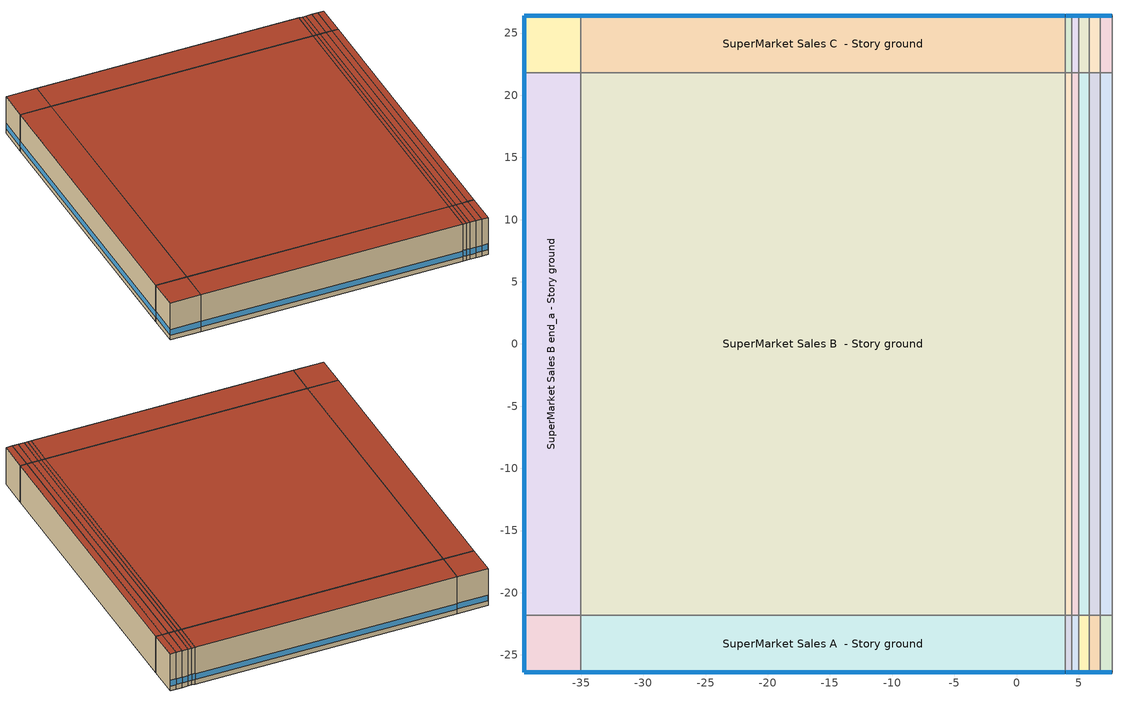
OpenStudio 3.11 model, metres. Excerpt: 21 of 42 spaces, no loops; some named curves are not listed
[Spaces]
SuperMarket Sales A end_a - Story ground
 floor ground (Foundation F 0.9W/m*K Perim 9.14m Area 20.9m2): -39.59,-26.4 -39.59,-21.82 -35.02,-21.82 -35.02,-26.4 z0
 wall outside: -39.59,-21.82 -39.59,-26.4 -35.02,-26.4 z0:6.1
 wall to SuperMarket Sales B end_a - Story ground: -35.02,-21.82 -39.59,-21.82 z0:6.1
 wall to SuperMarket Sales A  - Story ground: -35.02,-26.4 -35.02,-21.82 z0:6.1
 window: -39.59,-21.85 -39.59,-26.37 / -39.57,-26.4 -35.05,-26.4 z0.76:1.69
 roof outside: -35.02,-26.4 -35.02,-21.82 -39.59,-21.82 -39.59,-26.4 z6.1
SuperMarket Sales B end_a - Story ground
 floor ground (Foundation F 0.9W/m*K Perim 43.65m Area 199.56m2): -39.59,-21.82 -39.59,21.82 -35.02,21.82 -35.02,-21.82 z0
 wall outside: -39.59,21.82 -39.59,-21.82 z0:6.1
 wall to SuperMarket Sales C end_a - Story ground: -35.02,21.82 -39.59,21.82 z0:6.1
 wall to SuperMarket Sales B  - Story ground: -35.02,-21.82 -35.02,21.82 z0:6.1
 window: -39.59,21.8 -39.59,-21.8 z0.76:1.68
 roof outside: -35.02,-21.82 -35.02,21.82 -39.59,21.82 -39.59,-21.82 z6.1
SuperMarket Sales C end_a - Story ground
 floor ground (Foundation F 0.9W/m*K Perim 9.14m Area 20.9m2): -39.59,21.82 -39.59,26.4 -35.02,26.4 -35.02,21.82 z0
 wall outside: -35.02,26.4 -39.59,26.4 -39.59,21.82 z0:6.1
 wall to SuperMarket Sales C  - Story ground: -35.02,21.82 -35.02,26.4 z0:6.1
 window: -39.59,26.37 -39.59,21.85 / -35.05,26.4 -39.57,26.4 z0.76:1.69
 roof outside: -35.02,21.82 -35.02,26.4 -39.59,26.4 -39.59,21.82 z6.1
SuperMarket Sales A  - Story ground
 floor ground (Foundation F 0.9W/m*K Perim 38.94m Area 178.05m2): -35.02,-26.4 -35.02,-21.82 3.92,-21.82 3.92,-26.4 z0
 wall outside: -35.02,-26.4 3.92,-26.4 z0:6.1
 wall to SuperMarket Sales B  - Story ground: 3.92,-21.82 -35.02,-21.82 z0:6.1
 wall to SuperMarket Office A  - Story ground: 3.92,-26.4 3.92,-21.82 z0:6.1
 window: -35,-26.4 3.89,-26.4 z0.76:1.68
 roof outside: 3.92,-26.4 3.92,-21.82 -35.02,-21.82 -35.02,-26.4 z6.1
SuperMarket Sales B  - Story ground
 floor ground (Foundation F 0.9W/m*K Perim 0.0m Area 1699.8m2): -35.02,-21.82 -35.02,21.82 3.92,21.82 3.92,-21.82 z0
 wall to SuperMarket Sales C  - Story ground: 3.92,21.82 -35.02,21.82 z0:6.1
 wall to SuperMarket Office B  - Story ground: 3.92,-21.82 3.92,21.82 z0:6.1
 roof outside: 3.92,-21.82 3.92,21.82 -35.02,21.82 -35.02,-21.82 z6.1
SuperMarket Sales C  - Story ground
 floor ground (Foundation F 0.9W/m*K Perim 38.94m Area 178.05m2): -35.02,21.82 -35.02,26.4 3.92,26.4 3.92,21.82 z0
 wall outside: 3.92,26.4 -35.02,26.4 z0:6.1
 wall to SuperMarket Office C  - Story ground: 3.92,21.82 3.92,26.4 z0:6.1
 window: 3.89,26.4 -35,26.4 z0.76:1.68
 roof outside: 3.92,21.82 3.92,26.4 -35.02,26.4 -35.02,21.82 z6.1
SuperMarket Office A  - Story ground
 floor ground (Foundation F 0.9W/m*K Perim 0.53m Area 2.43m2): 3.92,-26.4 3.92,-21.82 4.45,-21.82 4.45,-26.4 z0
 wall outside: 3.92,-26.4 4.45,-26.4 z0:6.1
 wall to SuperMarket Office B  - Story ground: 4.45,-21.82 3.92,-21.82 z0:6.1
 wall to SuperMarket Vestibule A  - Story ground: 4.45,-26.4 4.45,-21.82 z0:6.1
 window: 3.95,-26.4 4.43,-26.4 z0.76:1.77
 roof outside: 4.45,-26.4 4.45,-21.82 3.92,-21.82 3.92,-26.4 z6.1
SuperMarket Office B  - Story ground
 floor ground (Foundation F 0.9W/m*K Perim 0.0m Area 23.16m2): 3.92,-21.82 3.92,21.82 4.45,21.82 4.45,-21.82 z0
 wall to SuperMarket Office C  - Story ground: 4.45,21.82 3.92,21.82 z0:6.1
 wall to SuperMarket Vestibule B  - Story ground: 4.45,-21.82 4.45,21.82 z0:6.1
 roof outside: 4.45,-21.82 4.45,21.82 3.92,21.82 3.92,-21.82 z6.1
SuperMarket Office C  - Story ground
 floor ground (Foundation F 0.9W/m*K Perim 0.53m Area 2.43m2): 3.92,21.82 3.92,26.4 4.45,26.4 4.45,21.82 z0
 wall outside: 4.45,26.4 3.92,26.4 z0:6.1
 wall to SuperMarket Vestibule C  - Story ground: 4.45,21.82 4.45,26.4 z0:6.1
 window: 4.43,26.4 3.95,26.4 z0.76:1.77
 roof outside: 4.45,21.82 4.45,26.4 3.92,26.4 3.92,21.82 z6.1
SuperMarket Vestibule A  - Story ground
 floor ground (Foundation F 0.9W/m*K Perim 0.53m Area 2.43m2): 4.45,-26.4 4.45,-21.82 4.98,-21.82 4.98,-26.4 z0
 wall outside: 4.45,-26.4 4.98,-26.4 z0:6.1
 wall to SuperMarket Vestibule B  - Story ground: 4.98,-21.82 4.45,-21.82 z0:6.1
 wall to SuperMarket Dining A  - Story ground: 4.98,-26.4 4.98,-21.82 z0:6.1
 window: 4.48,-26.4 4.96,-26.4 z0.76:1.77
 roof outside: 4.98,-26.4 4.98,-21.82 4.45,-21.82 4.45,-26.4 z6.1
SuperMarket Vestibule B  - Story ground
 floor ground (Foundation F 0.9W/m*K Perim 0.0m Area 23.16m2): 4.45,-21.82 4.45,21.82 4.98,21.82 4.98,-21.82 z0
 wall to SuperMarket Vestibule C  - Story ground: 4.98,21.82 4.45,21.82 z0:6.1
 wall to SuperMarket Dining B  - Story ground: 4.98,-21.82 4.98,21.82 z0:6.1
 roof outside: 4.98,-21.82 4.98,21.82 4.45,21.82 4.45,-21.82 z6.1
SuperMarket Vestibule C  - Story ground
 floor ground (Foundation F 0.9W/m*K Perim 0.53m Area 2.43m2): 4.45,21.82 4.45,26.4 4.98,26.4 4.98,21.82 z0
 wall outside: 4.98,26.4 4.45,26.4 z0:6.1
 wall to SuperMarket Dining C  - Story ground: 4.98,21.82 4.98,26.4 z0:6.1
 window: 4.96,26.4 4.48,26.4 z0.76:1.77
 roof outside: 4.98,21.82 4.98,26.4 4.45,26.4 4.45,21.82 z6.1
SuperMarket Dining A  - Story ground
 floor ground (Foundation F 0.9W/m*K Perim 0.88m Area 4.02m2): 4.98,-26.4 4.98,-21.82 5.86,-21.82 5.86,-26.4 z0
 wall outside: 4.98,-26.4 5.86,-26.4 z0:6.1
 wall to SuperMarket Dining B  - Story ground: 5.86,-21.82 4.98,-21.82 z0:6.1
 wall to SuperMarket Meeting A  - Story ground: 5.86,-26.4 5.86,-21.82 z0:6.1
 window: 5.01,-26.4 5.83,-26.4 z0.76:1.73
 roof outside: 5.86,-26.4 5.86,-21.82 4.98,-21.82 4.98,-26.4 z6.1
SuperMarket Dining B  - Story ground
 floor ground (Foundation F 0.9W/m*K Perim 0.0m Area 38.37m2): 4.98,-21.82 4.98,21.82 5.86,21.82 5.86,-21.82 z0
 wall to SuperMarket Dining C  - Story ground: 5.86,21.82 4.98,21.82 z0:6.1
 wall to SuperMarket Meeting B  - Story ground: 5.86,-21.82 5.86,21.82 z0:6.1
 roof outside: 5.86,-21.82 5.86,21.82 4.98,21.82 4.98,-21.82 z6.1
SuperMarket Dining C  - Story ground
 floor ground (Foundation F 0.9W/m*K Perim 0.88m Area 4.02m2): 4.98,21.82 4.98,26.4 5.86,26.4 5.86,21.82 z0
 wall outside: 5.86,26.4 4.98,26.4 z0:6.1
 wall to SuperMarket Meeting C  - Story ground: 5.86,21.82 5.86,26.4 z0:6.1
 window: 5.83,26.4 5.01,26.4 z0.76:1.73
 roof outside: 5.86,21.82 5.86,26.4 4.98,26.4 4.98,21.82 z6.1
SuperMarket Meeting A  - Story ground
 floor ground (Foundation F 0.9W/m*K Perim 0.88m Area 4.02m2): 5.86,-26.4 5.86,-21.82 6.74,-21.82 6.74,-26.4 z0
 wall outside: 5.86,-26.4 6.74,-26.4 z0:6.1
 wall to SuperMarket Meeting B  - Story ground: 6.74,-21.82 5.86,-21.82 z0:6.1
 wall to SuperMarket Corridor A  - Story ground: 6.74,-26.4 6.74,-21.82 z0:6.1
 window: 5.89,-26.4 6.71,-26.4 z0.76:1.73
 roof outside: 6.74,-26.4 6.74,-21.82 5.86,-21.82 5.86,-26.4 z6.1
SuperMarket Meeting B  - Story ground
 floor ground (Foundation F 0.9W/m*K Perim 0.0m Area 38.37m2): 5.86,-21.82 5.86,21.82 6.74,21.82 6.74,-21.82 z0
 wall to SuperMarket Meeting C  - Story ground: 6.74,21.82 5.86,21.82 z0:6.1
 wall to SuperMarket Corridor B  - Story ground: 6.74,-21.82 6.74,21.82 z0:6.1
 roof outside: 6.74,-21.82 6.74,21.82 5.86,21.82 5.86,-21.82 z6.1
SuperMarket Meeting C  - Story ground
 floor ground (Foundation F 0.9W/m*K Perim 0.88m Area 4.02m2): 5.86,21.82 5.86,26.4 6.74,26.4 6.74,21.82 z0
 wall outside: 6.74,26.4 5.86,26.4 z0:6.1
 wall to SuperMarket Corridor C  - Story ground: 6.74,21.82 6.74,26.4 z0:6.1
 window: 6.71,26.4 5.89,26.4 z0.76:1.73
 roof outside: 6.74,21.82 6.74,26.4 5.86,26.4 5.86,21.82 z6.1
SuperMarket Corridor A  - Story ground
 floor ground (Foundation F 0.9W/m*K Perim 0.93m Area 4.27m2): 6.74,-26.4 6.74,-21.82 7.67,-21.82 7.67,-26.4 z0
 wall outside: 6.74,-26.4 7.67,-26.4 z0:6.1
 wall to SuperMarket Corridor B  - Story ground: 7.67,-21.82 6.74,-21.82 z0:6.1
 wall to SuperMarket Elec/MechRoom A  - Story ground: 7.67,-26.4 7.67,-21.82 z0:6.1
 window: 6.76,-26.4 7.65,-26.4 z0.76:1.73
 roof outside: 7.67,-26.4 7.67,-21.82 6.74,-21.82 6.74,-26.4 z6.1
SuperMarket Corridor B  - Story ground
 floor ground (Foundation F 0.9W/m*K Perim 0.0m Area 40.79m2): 6.74,-21.82 6.74,21.82 7.67,21.82 7.67,-21.82 z0
 wall to SuperMarket Corridor C  - Story ground: 7.67,21.82 6.74,21.82 z0:6.1
 wall to SuperMarket Elec/MechRoom B  - Story ground: 7.67,-21.82 7.67,21.82 z0:6.1
 roof outside: 7.67,-21.82 7.67,21.82 6.74,21.82 6.74,-21.82 z6.1
SuperMarket Corridor C  - Story ground
 floor ground (Foundation F 0.9W/m*K Perim 0.93m Area 4.27m2): 6.74,21.82 6.74,26.4 7.67,26.4 7.67,21.82 z0
 wall outside: 7.67,26.4 6.74,26.4 z0:6.1
 wall to SuperMarket Elec/MechRoom C  - Story ground: 7.67,21.82 7.67,26.4 z0:6.1
 window: 7.65,26.4 6.76,26.4 z0.76:1.73
 roof outside: 7.67,21.82 7.67,26.4 6.74,26.4 6.74,21.82 z6.1
[Building]
90.1-2019|SuperMarket: Default Construction Set=90.1-2019 - SpMarket - ASHRAE 169-2013-5A; Standards Number of Stories=1; Standards Building Type=SuperMarket
[Site]
Boston Logan IntL Arpt_MA_USA: Latitude {deg}=42.37; Longitude {deg}=-71.02; Time Zone {hr}=-5; Elevation {m}=6
[ClimateZones]
Climate Zone Institution Name 1=ASHRAE; Climate Zone Document Name 1=ANSI/ASHRAE Standard 169; Climate Zone Document Year 1=2006; Climate Zone Value 1=5A
[Site:WaterMainsTemperature]
Calculation Method=Correlation; Annual Average Outdoor Air Temperature {C}=10.55; Maximum Difference In Monthly Average Outdoor Air Temperatures {deltaC}=26.4; Temperature Multiplier=1; Temperature Offset {deltaC}=0
[SizingPeriod:DesignDay] Barometric Pressure {Pa}=101253; Rain Indicator=No; Snow Indicator=No; Day of Month=21; Daylight Saving Time Indicator=No; Humidity Condition Type=Wetbulb; Dry-Bulb Temperature Range Modifier Type=DefaultMultipliers
Name | Maximum Dry-Bulb Temperature {C} | Daily Dry-Bulb Temperature Range {deltaC} | Wind Speed {m/s} | Wind Direction {deg} | Month | Day Type | Wetbulb or DewPoint at Maximum Dry-Bulb {C} | Solar Model Indicator | ASHRAE Clear Sky Optical Depth for Beam Irradiance | ASHRAE Clear Sky Optical Depth for Diffuse Irradiance | Sky Clearness
Boston Logan IntL Arpt Ann Clg .4% Condns DB=>MWB 1 | 32.7 | 8.4 | 6.3 | 270 | 7 | SummerDesignDay | 22.9 | ASHRAETau | 0.488 | 1.95
Boston Logan IntL Arpt Ann Clg .4% Condns WB=>MDB 1 | 30.2 | 8.4 | 6.3 | 270 | 7 | SummerDesignDay | 24.6 | ASHRAETau | 0.488 | 1.95
Boston Logan IntL Arpt Ann Htg 99.6% Condns DB 1 | -13.6 | 0 | 7.2 | 320 | 1 | WinterDesignDay | -13.6 | ASHRAEClearSky |  |  | 0
[Site:GroundTemperature:FCfactorMethod]
January Ground Temperature {C}=12.2; February Ground Temperature {C}=6.3; March Ground Temperature {C}=2.2; April Ground Temperature {C}=-3; May Ground Temperature {C}=-0.5; June Ground Temperature {C}=3.8; July Ground Temperature {C}=8.6; August Ground Temperature {C}=14.9; September Ground Temperature {C}=18.9; October Ground Temperature {C}=23.4; November Ground Temperature {C}=21.7; December Ground Temperature {C}=18.1
[Construction:FfactorGroundFloor] F-Factor {W/m-K}=0.899982
Name | Area {m2} | PerimeterExposed {m}
Foundation F 0.9W/m*K Perim 43.65m Area 199.56m2 | 199.563 | 43.6489
Foundation F 0.9W/m*K Perim 9.14m Area 20.9m2 | 20.9032 | 9.144
Foundation F 0.9W/m*K Perim 0.0m Area 23.16m2 | 23.1587 | 0
Foundation F 0.9W/m*K Perim 0.53m Area 2.43m2 | 2.42576 | 0.530569
Foundation F 0.9W/m*K Perim 38.94m Area 178.05m2 | 178.045 | 38.9426
Foundation F 0.9W/m*K Perim 0.88m Area 4.02m2 | 4.0188 | 0.879002
Foundation F 0.9W/m*K Perim 0.0m Area 1699.8m2 | 1699.8 | 0
Foundation F 0.9W/m*K Perim 0.93m Area 4.27m2 | 4.27223 | 0.934434
Foundation F 0.9W/m*K Perim 0.0m Area 38.37m2 | 38.3675 | 0
Foundation F 0.9W/m*K Perim 0.0m Area 40.79m2 | 40.787 | 0
[DefaultConstructionSet]
90.1-2019 - SpMarket - ASHRAE 169-2013-5A: Default Exterior Surface Constructions=Default Surface Constructions 1; Default Interior Surface Constructions=Default Surface Constructions 2; Default Ground Contact Surface Constructions=Default Surface Constructions 3; Default Exterior SubSurface Constructions=Default Sub Surface Constructions 1; Default Interior SubSurface Constructions=Default Sub Surface Constructions 2; Interior Partition Construction=Typical Interior Partition
[DefaultSurfaceConstructions]
Name | Floor Construction | Wall Construction | Roof Ceiling Construction
Default Surface Constructions 1 | Typical Insulated Exterior Mass Floor R-17.54 | Typical Insulated Exterior Mass Wall R-11.11 | Typical IEAD Roof R-31.25
Default Surface Constructions 2 | Typical Interior Floor | Typical Interior Wall | Typical Interior Ceiling
Default Surface Constructions 3 | Typical Insulated Carpeted 8in Slab Floor | Typical Insulated Basement Mass Wall
[Construction]
Typical Insulated Exterior Mass Floor R-17.54: Typical Insulation R-14.97, 4 in. Normalweight Concrete Floor, Typical Carpet Pad
Typical Insulated Exterior Mass Wall R-11.11: 1IN Stucco, 8IN CONCRETE HW RefBldg, Typical Insulation R-8.72, 1/2IN Gypsum
Typical IEAD Roof R-31.25: Roof Membrane, Typical Insulation R-30.13, Metal Roof Surface
Typical Interior Floor: 100mm Normalweight concrete floor, CP02 CARPET PAD
Typical Interior Wall: G01 13mm gypsum board, G01 13mm gypsum board
Typical Interior Ceiling: CP02 CARPET PAD, 100mm Normalweight concrete floor
Typical Insulated Carpeted 8in Slab Floor: 8 in. Normalweight Concrete Floor, Typical Carpet Pad
Typical Insulated Basement Mass Wall: 8 in. Concrete Block Basement Wall
U 0.36 SHGC 0.38 Simple Glazing: U 0.36 SHGC 0.38 Simple Glazing
U 0.45 SHGC 0.33 Simple Glazing: U 0.45 SHGC 0.33 Simple Glazing
Typical Insulated Metal Door R-2.7: F08 Metal surface, Typical Insulation R-1.85
U 0.63 SHGC 0.33 Simple Glazing: U 0.63 SHGC 0.33 Simple Glazing
Typical Overhead Door R-3.23: Typical Insulation R-2.38
U 0.5 SHGC 0.4 Simple Glazing: U 0.5 SHGC 0.4 Simple Glazing
Typical Interior Window: Clear 3mm
Typical Interior Door; Typical Interior Partition: G05 25mm wood
InteriorFurnishings: Std Wood 6inch
[Material:NoMass] Roughness=Smooth; Thermal Absorptance=0.9; Solar Absorptance=0.7
Name | Thermal Resistance {m2-K/W} | Visible Absorptance
Typical Insulation R-14.97 | 2.63723 | 0.7
Typical Carpet Pad; CP02 CARPET PAD | 0.21648 | 0.8
Typical Insulation R-8.72 | 1.53614 | 0.7
Typical Insulation R-30.13 | 5.30668 | 0.7
Typical Insulation R-1.85 | 0.326262 | 0.7
Typical Insulation R-2.38 | 0.418404 | 0.7
[Material] Thermal Absorptance=0.9
Name | Roughness | Thickness {m} | Conductivity {W/m-K} | Density {kg/m3} | Specific Heat {J/kg-K} | Solar Absorptance | Visible Absorptance
4 in. Normalweight Concrete Floor | MediumRough | 0.1016 | 2.31 | 2322 | 832 | 0.7 | 0.7
1IN Stucco | Smooth | 0.0253 | 0.6918 | 1858 | 837 | 0.7 | 0.92
8IN CONCRETE HW RefBldg | Rough | 0.2032 | 1.311 | 2240 | 836.8 | 0.7 | 0.7
1/2IN Gypsum | Smooth | 0.0127 | 0.16 | 784.9 | 830 | 0.4 | 0.4
Roof Membrane | VeryRough | 0.0095 | 0.16 | 1121.29 | 1460 | 0.7 | 0.7
Metal Roof Surface; F08 Metal surface | Smooth | 0.0008 | 45.28 | 7824 | 500 | 0.7 | 0.7
100mm Normalweight concrete floor | MediumRough | 0.1016 | 2.31045 | 2322 | 832.557 | 0.7 | 0.7
G01 13mm gypsum board | Smooth | 0.0127 | 0.160031 | 800.001 | 1090.73 | 0.7 | 0.5
8 in. Normalweight Concrete Floor | MediumRough | 0.2032 | 2.31 | 2322 | 832 | 0.7 | 0.7
8 in. Concrete Block Basement Wall | MediumRough | 0.2032 | 1.326 | 1842 | 912 | 0.7 | 0.7
G05 25mm wood | MediumSmooth | 0.0254 | 0.15 | 608 | 1630 | 0.5 | 0.5
Std Wood 6inch | MediumSmooth | 0.15 | 0.12 | 540 | 1210 | 0.7 | 0.7
[DefaultSubSurfaceConstructions]
Name | Fixed Window Construction | Operable Window Construction | Door Construction | Glass Door Construction | Overhead Door Construction | Skylight Construction | Tubular Daylight Dome Construction | Tubular Daylight Diffuser Construction
Default Sub Surface Constructions 1 | U 0.36 SHGC 0.38 Simple Glazing | U 0.45 SHGC 0.33 Simple Glazing | Typical Insulated Metal Door R-2.7 | U 0.63 SHGC 0.33 Simple Glazing | Typical Overhead Door R-3.23 | U 0.5 SHGC 0.4 Simple Glazing | Typical Interior Window | Typical Interior Window
Default Sub Surface Constructions 2 | Typical Interior Window | Typical Interior Window | Typical Interior Door
[WindowMaterial:SimpleGlazingSystem] Visible Transmittance=0.81
Name | U-Factor {W/m2-K} | Solar Heat Gain Coefficient
U 0.36 SHGC 0.38 Simple Glazing | 2.04417 | 0.38
U 0.45 SHGC 0.33 Simple Glazing | 2.55522 | 0.33
U 0.63 SHGC 0.33 Simple Glazing | 3.57731 | 0.33
U 0.5 SHGC 0.4 Simple Glazing | 2.83913 | 0.4
[WindowMaterial:Glazing]
Clear 3mm: Optical Data Type=SpectralAverage; Thickness {m}=0.003; Solar Transmittance at Normal Incidence=0.837; Front Side Solar Reflectance at Normal Incidence=0.075; Back Side Solar Reflectance at Normal Incidence=0.075; Visible Transmittance at Normal Incidence=0.898; Front Side Visible Reflectance at Normal Incidence=0.081; Back Side Visible Reflectance at Normal Incidence=0.081; Infrared Transmittance at Normal Incidence=0; Front Side Infrared Hemispherical Emissivity=0.84; Back Side Infrared Hemispherical Emissivity=0.84; Conductivity {W/m-K}=0.9; Dirt Correction Factor for Solar and Visible Transmittance=1; Solar Diffusing=No
[SpaceType] Standards Building Type=SuperMarket
Name | Default Schedule Set | Design Specification Outdoor Air Object | Standards Space Type
SuperMarket Office - 90.1-2019 | SuperMarket Office Schedule Set | SuperMarket Office Ventilation | Office
SuperMarket Vestibule - 90.1-2019 | SuperMarket Vestibule Schedule Set | SuperMarket Vestibule Ventilation | Vestibule
SuperMarket Dining - 90.1-2019 | SuperMarket Dining Schedule Set | SuperMarket Dining Ventilation | Dining
SuperMarket Meeting - 90.1-2019 | SuperMarket Meeting Schedule Set | SuperMarket Meeting Ventilation | Meeting
SuperMarket Corridor - 90.1-2019 | SuperMarket Corridor Schedule Set | SuperMarket Corridor Ventilation | Corridor
SuperMarket Sales - 90.1-2019 | SuperMarket Sales Schedule Set | SuperMarket Sales Ventilation | Sales
[BuildingStory]
Story ground: Nominal Z Coordinate {m}=0; Nominal Floor to Floor Height {m}=6.096
[Space] Building Story=Story ground
Name | Space Type | Thermal Zone
SuperMarket Sales A end_a - Story ground | SuperMarket Sales - 90.1-2019 | Zone SuperMarket Sales A end_a - Story ground
SuperMarket Sales B end_a - Story ground | SuperMarket Sales - 90.1-2019 | Zone SuperMarket Sales B end_a - Story ground
SuperMarket Sales C end_a - Story ground | SuperMarket Sales - 90.1-2019 | Zone SuperMarket Sales C end_a - Story ground
SuperMarket Sales A  - Story ground | SuperMarket Sales - 90.1-2019 | Zone SuperMarket Sales A  - Story ground
SuperMarket Sales B  - Story ground | SuperMarket Sales - 90.1-2019 | Zone SuperMarket Sales B  - Story ground
SuperMarket Sales C  - Story ground | SuperMarket Sales - 90.1-2019 | Zone SuperMarket Sales C  - Story ground
SuperMarket Office A  - Story ground | SuperMarket Office - 90.1-2019 | Zone SuperMarket Office A  - Story ground
SuperMarket Office B  - Story ground | SuperMarket Office - 90.1-2019 | Zone SuperMarket Office B  - Story ground
SuperMarket Office C  - Story ground | SuperMarket Office - 90.1-2019 | Zone SuperMarket Office C  - Story ground
SuperMarket Vestibule A  - Story ground | SuperMarket Vestibule - 90.1-2019 | Zone SuperMarket Vestibule A  - Story ground
SuperMarket Vestibule B  - Story ground | SuperMarket Vestibule - 90.1-2019 | Zone SuperMarket Vestibule B  - Story ground
SuperMarket Vestibule C  - Story ground | SuperMarket Vestibule - 90.1-2019 | Zone SuperMarket Vestibule C  - Story ground
SuperMarket Dining A  - Story ground | SuperMarket Dining - 90.1-2019 | Zone SuperMarket Dining A  - Story ground
SuperMarket Dining B  - Story ground | SuperMarket Dining - 90.1-2019 | Zone SuperMarket Dining B  - Story ground
SuperMarket Dining C  - Story ground | SuperMarket Dining - 90.1-2019 | Zone SuperMarket Dining C  - Story ground
SuperMarket Meeting A  - Story ground | SuperMarket Meeting - 90.1-2019 | Zone SuperMarket Meeting A  - Story ground
SuperMarket Meeting B  - Story ground | SuperMarket Meeting - 90.1-2019 | Zone SuperMarket Meeting B  - Story ground
SuperMarket Meeting C  - Story ground | SuperMarket Meeting - 90.1-2019 | Zone SuperMarket Meeting C  - Story ground
SuperMarket Corridor A  - Story ground | SuperMarket Corridor - 90.1-2019 | Zone SuperMarket Corridor A  - Story ground
SuperMarket Corridor B  - Story ground | SuperMarket Corridor - 90.1-2019 | Zone SuperMarket Corridor B  - Story ground
SuperMarket Corridor C  - Story ground | SuperMarket Corridor - 90.1-2019 | Zone SuperMarket Corridor C  - Story ground
[ThermalZone] Multiplier=1; Use Ideal Air Loads=No
Name | Thermostat
Zone SuperMarket Sales A end_a - Story ground | SuperMarket Sales - 90.1-2019 Thermostat 4
Zone SuperMarket Sales B end_a - Story ground | SuperMarket Sales - 90.1-2019 Thermostat 5
Zone SuperMarket Sales C end_a - Story ground | SuperMarket Sales - 90.1-2019 Thermostat 1
Zone SuperMarket Sales A  - Story ground | SuperMarket Sales - 90.1-2019 Thermostat 3
Zone SuperMarket Sales B  - Story ground | SuperMarket Sales - 90.1-2019 Thermostat
Zone SuperMarket Sales C  - Story ground | SuperMarket Sales - 90.1-2019 Thermostat 2
Zone SuperMarket Office A  - Story ground | SuperMarket Office - 90.1-2019 Thermostat 1
Zone SuperMarket Office B  - Story ground | SuperMarket Office - 90.1-2019 Thermostat 2
Zone SuperMarket Office C  - Story ground | SuperMarket Office - 90.1-2019 Thermostat
Zone SuperMarket Vestibule A  - Story ground | SuperMarket Vestibule - 90.1-2019 Thermostat 1
Zone SuperMarket Vestibule B  - Story ground | SuperMarket Vestibule - 90.1-2019 Thermostat 2
Zone SuperMarket Vestibule C  - Story ground | SuperMarket Vestibule - 90.1-2019 Thermostat
Zone SuperMarket Dining A  - Story ground | SuperMarket Dining - 90.1-2019 Thermostat
Zone SuperMarket Dining B  - Story ground | SuperMarket Dining - 90.1-2019 Thermostat 2
Zone SuperMarket Dining C  - Story ground | SuperMarket Dining - 90.1-2019 Thermostat 1
Zone SuperMarket Meeting A  - Story ground | SuperMarket Meeting - 90.1-2019 Thermostat
Zone SuperMarket Meeting B  - Story ground | SuperMarket Meeting - 90.1-2019 Thermostat 2
Zone SuperMarket Meeting C  - Story ground | SuperMarket Meeting - 90.1-2019 Thermostat 1
Zone SuperMarket Corridor A  - Story ground | SuperMarket Corridor - 90.1-2019 Thermostat 1
Zone SuperMarket Corridor B  - Story ground | SuperMarket Corridor - 90.1-2019 Thermostat 2
Zone SuperMarket Corridor C  - Story ground | SuperMarket Corridor - 90.1-2019 Thermostat
[People:Definition] Number of People Calculation Method=People/Area; Fraction Radiant=0.3; Thermal Comfort Model Type 1=AdaptiveASH55
Name | People per Space Floor Area {person/m2}
SuperMarket Corridor People Definition; SuperMarket Sales People Definition; SuperMarket Vestibule People Definition | 0.0861113
SuperMarket Dining People Definition | 0.753474
SuperMarket Meeting People Definition | 0.538196
SuperMarket Office People Definition | 0.0538196
[People] Work Efficiency Schedule=Work Efficiency Schedule; Clothing Insulation Calculation Method=ClothingInsulationSchedule; Clothing Insulation Schedule=Clothing Schedule; Air Velocity Schedule=Air Velocity Schedule; Multiplier=1
Name | People Definition | Space or SpaceType
SuperMarket Corridor People | SuperMarket Corridor People Definition | SuperMarket Corridor - 90.1-2019
SuperMarket Dining People | SuperMarket Dining People Definition | SuperMarket Dining - 90.1-2019
SuperMarket Meeting People | SuperMarket Meeting People Definition | SuperMarket Meeting - 90.1-2019
SuperMarket Office People | SuperMarket Office People Definition | SuperMarket Office - 90.1-2019
SuperMarket Sales People | SuperMarket Sales People Definition | SuperMarket Sales - 90.1-2019
SuperMarket Vestibule People | SuperMarket Vestibule People Definition | SuperMarket Vestibule - 90.1-2019
[Lights:Definition] Design Level Calculation Method=Watts/Area; Fraction Radiant=0.7; Fraction Visible=0.2; Return Air Fraction=0
Name | Watts per Space Floor Area {W/m2}
SuperMarket Corridor Lights Definition; SuperMarket Vestibule Lights Definition | 4.4132
SuperMarket Dining Lights Definition | 4.62848
SuperMarket Meeting Lights Definition | 10.441
SuperMarket Office Lights Definition | 7.96529
SuperMarket Sales Lights Definition | 11.3021
[Lights] Fraction Replaceable=1
Name | Lights Definition | Space or SpaceType
SuperMarket Corridor Lights | SuperMarket Corridor Lights Definition | SuperMarket Corridor - 90.1-2019
SuperMarket Dining Lights | SuperMarket Dining Lights Definition | SuperMarket Dining - 90.1-2019
SuperMarket Meeting Lights | SuperMarket Meeting Lights Definition | SuperMarket Meeting - 90.1-2019
SuperMarket Office Lights | SuperMarket Office Lights Definition | SuperMarket Office - 90.1-2019
SuperMarket Sales Lights | SuperMarket Sales Lights Definition | SuperMarket Sales - 90.1-2019
SuperMarket Vestibule Lights | SuperMarket Vestibule Lights Definition | SuperMarket Vestibule - 90.1-2019
[ElectricEquipment:Definition] Design Level Calculation Method=Watts/Area; Fraction Latent=0; Fraction Radiant=0.5; Fraction Lost=0
Name | Watts per Space Floor Area {W/m2}
SuperMarket Dining Elec Equip Definition | 41.2258
SuperMarket Sales Elec Equip Definition | 10.9792
[ElectricEquipment]
Name | Electric Equipment Definition | Space or SpaceType
SuperMarket Dining Elec Equip | SuperMarket Dining Elec Equip Definition | SuperMarket Dining - 90.1-2019
SuperMarket Sales Elec Equip | SuperMarket Sales Elec Equip Definition | SuperMarket Sales - 90.1-2019
[DesignSpecification:OutdoorAir] Outdoor Air Method=Sum
Name | Outdoor Air Flow per Floor Area {m3/s-m2} | Outdoor Air Flow per Person {m3/s-person}
SuperMarket Corridor Ventilation; SuperMarket Vestibule Ventilation | 0.0003048
SuperMarket Dining Ventilation | 0.0009144 | 0.00353961
SuperMarket Meeting Ventilation; SuperMarket Office Ventilation | 0.0003048 | 0.00235974
SuperMarket Sales Ventilation | 0.0003048 | 0.00353961
[DefaultScheduleSet] Number of People Schedule=SuperMarket Bldg Occ; People Activity Level Schedule=SuperMarket Activity; Lighting Schedule=SuperMarket Bldg Light; Electric Equipment Schedule=SuperMarket Bldg Equip New
SuperMarket Corridor Schedule Set; SuperMarket Dining Schedule Set; SuperMarket Meeting Schedule Set; SuperMarket Office Schedule Set; SuperMarket Sales Schedule Set; SuperMarket Vestibule Schedule Set
[SpaceInfiltration:DesignFlowRate] Design Flow Rate Calculation Method=Flow/ExteriorArea; Flow per Exterior Surface Area {m3/s-m2}=0.000570329; Velocity Term Coefficient=0; Density Basis=Outdoor
Name | Space or SpaceType | Schedule | Constant Term Coefficient | Temperature Term Coefficient | Velocity Squared Term Coefficient
SuperMarket Vestibule B  - Story ground HVAC On Infiltration | SuperMarket Vestibule B  - Story ground | Infiltration HVAC On Schedule | -0.0441 | 0.0066 | 0.0376
SuperMarket Vestibule B  - Story ground HVAC Off Infiltration | SuperMarket Vestibule B  - Story ground | Infiltration HVAC Off Schedule | 0 | 0.01 | 0.0493
SuperMarket Office A  - Story ground HVAC On Infiltration | SuperMarket Office A  - Story ground | Infiltration HVAC On Schedule | -0.0441 | 0.0066 | 0.0376
SuperMarket Office A  - Story ground HVAC Off Infiltration | SuperMarket Office A  - Story ground | Infiltration HVAC Off Schedule | 0 | 0.01 | 0.0493
SuperMarket Sales A  - Story ground HVAC On Infiltration | SuperMarket Sales A  - Story ground | Infiltration HVAC On Schedule | -0.0441 | 0.0066 | 0.0376
SuperMarket Sales A  - Story ground HVAC Off Infiltration | SuperMarket Sales A  - Story ground | Infiltration HVAC Off Schedule | 0 | 0.01 | 0.0493
SuperMarket Sales C  - Story ground HVAC On Infiltration | SuperMarket Sales C  - Story ground | Infiltration HVAC On Schedule | -0.0441 | 0.0066 | 0.0376
SuperMarket Sales C  - Story ground HVAC Off Infiltration | SuperMarket Sales C  - Story ground | Infiltration HVAC Off Schedule | 0 | 0.01 | 0.0493
SuperMarket Sales C end_a - Story ground HVAC On Infiltration | SuperMarket Sales C end_a - Story ground | Infiltration HVAC On Schedule | -0.0441 | 0.0066 | 0.0376
SuperMarket Sales C end_a - Story ground HVAC Off Infiltration | SuperMarket Sales C end_a - Story ground | Infiltration HVAC Off Schedule | 0 | 0.01 | 0.0493
SuperMarket Office C  - Story ground HVAC On Infiltration | SuperMarket Office C  - Story ground | Infiltration HVAC On Schedule | -0.0441 | 0.0066 | 0.0376
SuperMarket Office C  - Story ground HVAC Off Infiltration | SuperMarket Office C  - Story ground | Infiltration HVAC Off Schedule | 0 | 0.01 | 0.0493
SuperMarket Dining A  - Story ground HVAC On Infiltration | SuperMarket Dining A  - Story ground | Infiltration HVAC On Schedule | -0.0441 | 0.0066 | 0.0376
SuperMarket Dining A  - Story ground HVAC Off Infiltration | SuperMarket Dining A  - Story ground | Infiltration HVAC Off Schedule | 0 | 0.01 | 0.0493
SuperMarket Office B  - Story ground HVAC On Infiltration | SuperMarket Office B  - Story ground | Infiltration HVAC On Schedule | -0.0441 | 0.0066 | 0.0376
SuperMarket Office B  - Story ground HVAC Off Infiltration | SuperMarket Office B  - Story ground | Infiltration HVAC Off Schedule | 0 | 0.01 | 0.0493
SuperMarket Vestibule A  - Story ground HVAC On Infiltration | SuperMarket Vestibule A  - Story ground | Infiltration HVAC On Schedule | -0.0441 | 0.0066 | 0.0376
SuperMarket Vestibule A  - Story ground HVAC Off Infiltration | SuperMarket Vestibule A  - Story ground | Infiltration HVAC Off Schedule | 0 | 0.01 | 0.0493
SuperMarket Sales B  - Story ground HVAC On Infiltration | SuperMarket Sales B  - Story ground | Infiltration HVAC On Schedule | -0.0441 | 0.0066 | 0.0376
SuperMarket Sales B  - Story ground HVAC Off Infiltration | SuperMarket Sales B  - Story ground | Infiltration HVAC Off Schedule | 0 | 0.01 | 0.0493
SuperMarket Corridor A  - Story ground HVAC On Infiltration | SuperMarket Corridor A  - Story ground | Infiltration HVAC On Schedule | -0.0441 | 0.0066 | 0.0376
SuperMarket Corridor A  - Story ground HVAC Off Infiltration | SuperMarket Corridor A  - Story ground | Infiltration HVAC Off Schedule | 0 | 0.01 | 0.0493
SuperMarket Sales A end_a - Story ground HVAC On Infiltration | SuperMarket Sales A end_a - Story ground | Infiltration HVAC On Schedule | -0.0441 | 0.0066 | 0.0376
SuperMarket Sales A end_a - Story ground HVAC Off Infiltration | SuperMarket Sales A end_a - Story ground | Infiltration HVAC Off Schedule | 0 | 0.01 | 0.0493
SuperMarket Dining C  - Story ground HVAC On Infiltration | SuperMarket Dining C  - Story ground | Infiltration HVAC On Schedule | -0.0441 | 0.0066 | 0.0376
SuperMarket Dining C  - Story ground HVAC Off Infiltration | SuperMarket Dining C  - Story ground | Infiltration HVAC Off Schedule | 0 | 0.01 | 0.0493
SuperMarket Corridor C  - Story ground HVAC On Infiltration | SuperMarket Corridor C  - Story ground | Infiltration HVAC On Schedule | -0.0441 | 0.0066 | 0.0376
SuperMarket Corridor C  - Story ground HVAC Off Infiltration | SuperMarket Corridor C  - Story ground | Infiltration HVAC Off Schedule | 0 | 0.01 | 0.0493
SuperMarket Dining B  - Story ground HVAC On Infiltration | SuperMarket Dining B  - Story ground | Infiltration HVAC On Schedule | -0.0441 | 0.0066 | 0.0376
SuperMarket Dining B  - Story ground HVAC Off Infiltration | SuperMarket Dining B  - Story ground | Infiltration HVAC Off Schedule | 0 | 0.01 | 0.0493
SuperMarket Meeting C  - Story ground HVAC On Infiltration | SuperMarket Meeting C  - Story ground | Infiltration HVAC On Schedule | -0.0441 | 0.0066 | 0.0376
SuperMarket Meeting C  - Story ground HVAC Off Infiltration | SuperMarket Meeting C  - Story ground | Infiltration HVAC Off Schedule | 0 | 0.01 | 0.0493
SuperMarket Sales B end_a - Story ground HVAC On Infiltration | SuperMarket Sales B end_a - Story ground | Infiltration HVAC On Schedule | -0.0441 | 0.0066 | 0.0376
SuperMarket Sales B end_a - Story ground HVAC Off Infiltration | SuperMarket Sales B end_a - Story ground | Infiltration HVAC Off Schedule | 0 | 0.01 | 0.0493
SuperMarket Meeting B  - Story ground HVAC On Infiltration | SuperMarket Meeting B  - Story ground | Infiltration HVAC On Schedule | -0.0441 | 0.0066 | 0.0376
SuperMarket Meeting B  - Story ground HVAC Off Infiltration | SuperMarket Meeting B  - Story ground | Infiltration HVAC Off Schedule | 0 | 0.01 | 0.0493
SuperMarket Corridor B  - Story ground HVAC On Infiltration | SuperMarket Corridor B  - Story ground | Infiltration HVAC On Schedule | -0.0441 | 0.0066 | 0.0376
SuperMarket Corridor B  - Story ground HVAC Off Infiltration | SuperMarket Corridor B  - Story ground | Infiltration HVAC Off Schedule | 0 | 0.01 | 0.0493
SuperMarket Vestibule C  - Story ground HVAC On Infiltration | SuperMarket Vestibule C  - Story ground | Infiltration HVAC On Schedule | -0.0441 | 0.0066 | 0.0376
SuperMarket Vestibule C  - Story ground HVAC Off Infiltration | SuperMarket Vestibule C  - Story ground | Infiltration HVAC Off Schedule | 0 | 0.01 | 0.0493
SuperMarket Meeting A  - Story ground HVAC On Infiltration | SuperMarket Meeting A  - Story ground | Infiltration HVAC On Schedule | -0.0441 | 0.0066 | 0.0376
SuperMarket Meeting A  - Story ground HVAC Off Infiltration | SuperMarket Meeting A  - Story ground | Infiltration HVAC Off Schedule | 0 | 0.01 | 0.0493
[Exterior:Lights:Definition]
Name | Design Level {W}
Parking Areas and Drives 0.04 W/ft^2 Def (W/ft^2) | 0.041
Building Facades 0.15 W/ft^2 Def (W/ft^2) | 0.15
Main Entries 30.0 W/ft Def (W/ft) | 30
Other Doors 20.0 W/ft Def (W/ft) | 20
[Exterior:Lights]
Name | Exterior Lights Definition | Schedule | Control Option | Multiplier
Parking Areas and Drives 0.04 W/ft^2 | Parking Areas and Drives 0.04 W/ft^2 Def (W/ft^2) | Always On Discrete | AstronomicalClock | 63790.7
Building Facades 0.15 W/ft^2 | Building Facades 0.15 W/ft^2 Def (W/ft^2) | Schedule Ruleset 1 | ScheduleNameOnly | 17320.5
Main Entries 30.0 W/ft | Main Entries 30.0 W/ft Def (W/ft) | Always On Discrete | AstronomicalClock | 36
Other Doors 20.0 W/ft | Other Doors 20.0 W/ft Def (W/ft) | Always On Discrete | AstronomicalClock | 52.74
[Refrigeration:Case]
Refrigeration Case 1: Rated Ambient Temperature {C}=24; Rated Ambient Relative Humidity {percent}=55; Rated Total Cooling Capacity per Unit Length {W/m}=1432.66; Rated Latent Heat Ratio=0.3; Rated Runtime Fraction=0.85; Case Length {m}=3.66; Case Operating Temperature {C}=2.78; Latent Case Credit Curve Type=CaseTemperatureMethod; Latent Case Credit Curve=Refrigeration Case Latent Credit Curve; Standard Case Fan Power per Unit Length {W/m}=41.01; Operating Case Fan Power per Unit Length {W/m}=41.01; Standard Case Lighting Power per Unit Length {W/m}=45.93; Installed Case Lighting Power per Unit Length {W/m}=45.93; Fraction of Lighting Energy to Case=1; Anti-Sweat Heater Control Type=None; Humidity at Zero Anti-Sweat Heater Energy {percent}=-10; Case Height {m}=1.5; Fraction of Anti-Sweat Heater Energy to Case=1; Case Defrost Power per Unit Length {W/m}=0; Case Defrost Type=OffCycle; Case Defrost Schedule=Always On Discrete; Defrost Energy Correction Curve Type=None; Under Case HVAC Return Air Fraction=0; Design Evaporator Temperature or Brine Inlet Temperature {C}=-5.56
[Refrigeration:WalkIn]
Refrigeration Walk In 1: Rated Coil Cooling Capacity {W}=4690; Operating Temperature {C}=-2.22; Rated Cooling Source Temperature {C}=-6.67; Rated Total Heating Power {W}=0; Rated Cooling Coil Fan Power {W}=735; Rated Circulation Fan Power {W}=0; Rated Total Lighting Power {W}=120; Defrost Type=Electric; Defrost Control Type=TimeSchedule; Defrost Schedule=Always On Discrete; Defrost Power {W}=5512; Insulated Floor Surface Area {m2}=13; Insulated Floor U-Value {W/m2-K}=0.207; WalkIn Zone Boundary 1=Refrigeration Walk In Zone Boundary 15
[Refrigeration:WalkIn:ZoneBoundary]
Refrigeration Walk In Zone Boundary 15: Total Insulated Surface Area Facing Zone {m2}=43.4; Insulated Surface U-Value Facing Zone {W/m2-K}=0.235; Area of Stocking Doors Facing Zone {m2}=2; Height of Stocking Doors Facing Zone {m}=2; Stocking Door Opening Protection Type Facing Zone=StripCurtain
[Refrigeration:System] Minimum Condensing Temperature {C}=21; Refrigeration System Working Fluid Type=R404a; Suction Temperature Control Type=ConstantSuctionTemperature
Name | Refrigeration Condenser | Sum UA Suction Piping {W/K}
MT Refrigeration System | Refrigeration Condenser Air Cooled 1
LT Refrigeration System | Refrigeration Condenser Air Cooled 2
MT_Rack1 | MT_Rack1_Condenser | 0
MT_Rack2 | MT_Rack2_Condenser | 0
MT_Rack3 | MT_Rack3_Condenser | 0
MT_Rack4 | MT_Rack4_Condenser | 0
MT_Rack5 | MT_Rack5_Condenser | 0
MT_Rack6 | MT_Rack6_Condenser | 0
LT_Rack1 | LT_Rack1_Condenser | 0
LT_Rack2 | LT_Rack2_Condenser | 0
LT_Rack3 | LT_Rack3_Condenser | 0
[Refrigeration:Compressor] Rated Return Gas Temperature {C}=18.3; Rated Subcooling {deltaC}=0
Name | Refrigeration Compressor Power Curve | Refrigeration Compressor Capacity Curve
MT Refrigeration System Compressor 1 | New_Med_Temp_Comp_Pwr_Curve | New_Med_Temp_Comp_Cap_Curve
MT Refrigeration System Compressor 2 | New_Med_Temp_Comp_Pwr_Curve 1 | New_Med_Temp_Comp_Cap_Curve 1
MT Refrigeration System Compressor 3 | New_Med_Temp_Comp_Pwr_Curve 2 | New_Med_Temp_Comp_Cap_Curve 2
MT Refrigeration System Compressor 4 | New_Med_Temp_Comp_Pwr_Curve 3 | New_Med_Temp_Comp_Cap_Curve 3
MT Refrigeration System Compressor 5 | New_Med_Temp_Comp_Pwr_Curve 4 | New_Med_Temp_Comp_Cap_Curve 4
MT Refrigeration System Compressor 6 | New_Med_Temp_Comp_Pwr_Curve 5 | New_Med_Temp_Comp_Cap_Curve 5
LT Refrigeration System Compressor 1 | New_Low_Temp_Comp_Pwr_Curve | New_Low_Temp_Comp_Cap_Curve
LT Refrigeration System Compressor 2 | New_Low_Temp_Comp_Pwr_Curve 1 | New_Low_Temp_Comp_Cap_Curve 1
LT Refrigeration System Compressor 3 | New_Low_Temp_Comp_Pwr_Curve 2 | New_Low_Temp_Comp_Cap_Curve 2
ADVANCED_MT_Rack1_Comp1 | Refrigeration Compressor Power Curve | Refrigeration Compressor Capacity Curve
ADVANCED_MT_Rack1_Comp2 | Refrigeration Compressor Power Curve 1 | Refrigeration Compressor Capacity Curve 1
ADVANCED_MT_Rack1_Comp3 | Refrigeration Compressor Power Curve 2 | Refrigeration Compressor Capacity Curve 2
ADVANCED_MT_Rack1_Comp4 | Refrigeration Compressor Power Curve 3 | Refrigeration Compressor Capacity Curve 3
ADVANCED_MT_Rack1_Comp5 | Refrigeration Compressor Power Curve 4 | Refrigeration Compressor Capacity Curve 4
ADVANCED_MT_Rack1_Comp6 | Refrigeration Compressor Power Curve 5 | Refrigeration Compressor Capacity Curve 5
ADVANCED_MT_Rack1_Comp7 | Refrigeration Compressor Power Curve 6 | Refrigeration Compressor Capacity Curve 6
ADVANCED_MT_Rack1_Comp8 | Refrigeration Compressor Power Curve 7 | Refrigeration Compressor Capacity Curve 7
ADVANCED_MT_Rack1_Comp9 | Refrigeration Compressor Power Curve 8 | Refrigeration Compressor Capacity Curve 8
ADVANCED_MT_Rack1_Comp10 | Refrigeration Compressor Power Curve 9 | Refrigeration Compressor Capacity Curve 9
ADVANCED_MT_Rack1_Comp11 | Refrigeration Compressor Power Curve 10 | Refrigeration Compressor Capacity Curve 10
ADVANCED_MT_Rack1_Comp12 | Refrigeration Compressor Power Curve 11 | Refrigeration Compressor Capacity Curve 11
ADVANCED_MT_Rack1_Comp13 | Refrigeration Compressor Power Curve 12 | Refrigeration Compressor Capacity Curve 12
ADVANCED_MT_Rack1_Comp14 | Refrigeration Compressor Power Curve 13 | Refrigeration Compressor Capacity Curve 13
ADVANCED_MT_Rack1_Comp15 | Refrigeration Compressor Power Curve 14 | Refrigeration Compressor Capacity Curve 14
ADVANCED_MT_Rack2_Comp1 | Refrigeration Compressor Power Curve 15 | Refrigeration Compressor Capacity Curve 15
ADVANCED_MT_Rack2_Comp2 | Refrigeration Compressor Power Curve 16 | Refrigeration Compressor Capacity Curve 16
ADVANCED_MT_Rack2_Comp3 | Refrigeration Compressor Power Curve 17 | Refrigeration Compressor Capacity Curve 17
ADVANCED_MT_Rack2_Comp4 | Refrigeration Compressor Power Curve 18 | Refrigeration Compressor Capacity Curve 18
ADVANCED_MT_Rack2_Comp5 | Refrigeration Compressor Power Curve 19 | Refrigeration Compressor Capacity Curve 19
ADVANCED_MT_Rack2_Comp6 | Refrigeration Compressor Power Curve 20 | Refrigeration Compressor Capacity Curve 20
ADVANCED_MT_Rack2_Comp7 | Refrigeration Compressor Power Curve 21 | Refrigeration Compressor Capacity Curve 21
ADVANCED_MT_Rack2_Comp8 | Refrigeration Compressor Power Curve 22 | Refrigeration Compressor Capacity Curve 22
ADVANCED_MT_Rack2_Comp9 | Refrigeration Compressor Power Curve 23 | Refrigeration Compressor Capacity Curve 23
ADVANCED_MT_Rack2_Comp10 | Refrigeration Compressor Power Curve 24 | Refrigeration Compressor Capacity Curve 24
ADVANCED_MT_Rack2_Comp11 | Refrigeration Compressor Power Curve 25 | Refrigeration Compressor Capacity Curve 25
ADVANCED_MT_Rack2_Comp12 | Refrigeration Compressor Power Curve 26 | Refrigeration Compressor Capacity Curve 26
ADVANCED_MT_Rack2_Comp13 | Refrigeration Compressor Power Curve 27 | Refrigeration Compressor Capacity Curve 27
ADVANCED_MT_Rack2_Comp14 | Refrigeration Compressor Power Curve 28 | Refrigeration Compressor Capacity Curve 28
ADVANCED_MT_Rack2_Comp15 | Refrigeration Compressor Power Curve 29 | Refrigeration Compressor Capacity Curve 29
[ThermostatSetpoint:DualSetpoint]
Name | Heating Setpoint Temperature Schedule | Cooling Setpoint Temperature Schedule
SuperMarket Dining - 90.1-2019 Thermostat; SuperMarket Sales - 90.1-2019 Thermostat; SuperMarket Sales - 90.1-2019 Thermostat 1; SuperMarket Dining - 90.1-2019 Thermostat 1; SuperMarket Sales - 90.1-2019 Thermostat 2; SuperMarket Sales - 90.1-2019 Thermostat 3; SuperMarket Sales - 90.1-2019 Thermostat 4; SuperMarket Sales - 90.1-2019 Thermostat 5; SuperMarket Dining - 90.1-2019 Thermostat 2 | SuperMarket HtgSetp_Enduse | SuperMarket ClgSetp_Enduse
SuperMarket Vestibule - 90.1-2019 Thermostat; SuperMarket Vestibule - 90.1-2019 Thermostat 1; SuperMarket Vestibule - 90.1-2019 Thermostat 2 | SuperMarket Vestibule HtgSetp | SuperMarket Vestibule ClgSetp
SuperMarket Office - 90.1-2019 Thermostat; SuperMarket Meeting - 90.1-2019 Thermostat; SuperMarket Meeting - 90.1-2019 Thermostat 1; SuperMarket Office - 90.1-2019 Thermostat 1; SuperMarket Office - 90.1-2019 Thermostat 2; SuperMarket Meeting - 90.1-2019 Thermostat 2; SuperMarket Corridor - 90.1-2019 Thermostat; SuperMarket Corridor - 90.1-2019 Thermostat 1; SuperMarket Corridor - 90.1-2019 Thermostat 2 | SuperMarket HtgSetp | SuperMarket ClgSetp
[InternalMass:Definition]
Internal Mass Definition 1: Construction=InteriorFurnishings; Design Level Calculation Method=SurfaceArea/Area; Surface Area per Space Floor Area=2
[InternalMass] Internal Mass Definition=Internal Mass Definition 1; Multiplier=1
Name | Space or SpaceType
SuperMarket Office A  - Story ground Mass | SuperMarket Office A  - Story ground
SuperMarket Sales A  - Story ground Mass | SuperMarket Sales A  - Story ground
SuperMarket Sales C  - Story ground Mass | SuperMarket Sales C  - Story ground
SuperMarket Sales C end_a - Story ground Mass | SuperMarket Sales C end_a - Story ground
SuperMarket Office C  - Story ground Mass | SuperMarket Office C  - Story ground
SuperMarket Dining A  - Story ground Mass | SuperMarket Dining A  - Story ground
SuperMarket Office B  - Story ground Mass | SuperMarket Office B  - Story ground
SuperMarket Sales B  - Story ground Mass | SuperMarket Sales B  - Story ground
SuperMarket Corridor A  - Story ground Mass | SuperMarket Corridor A  - Story ground
SuperMarket Sales A end_a - Story ground Mass | SuperMarket Sales A end_a - Story ground
SuperMarket Dining C  - Story ground Mass | SuperMarket Dining C  - Story ground
SuperMarket Corridor C  - Story ground Mass | SuperMarket Corridor C  - Story ground
SuperMarket Dining B  - Story ground Mass | SuperMarket Dining B  - Story ground
SuperMarket Meeting C  - Story ground Mass | SuperMarket Meeting C  - Story ground
SuperMarket Sales B end_a - Story ground Mass | SuperMarket Sales B end_a - Story ground
SuperMarket Meeting B  - Story ground Mass | SuperMarket Meeting B  - Story ground
SuperMarket Corridor B  - Story ground Mass | SuperMarket Corridor B  - Story ground
SuperMarket Meeting A  - Story ground Mass | SuperMarket Meeting A  - Story ground
[Schedule:Ruleset]
Name | Default Day Schedule | Summer Design Day Schedule | Winter Design Day Schedule
Clothing Schedule | Clothing Schedule Default Winter Clothes
Air Velocity Schedule | Air Velocity Schedule Default
Work Efficiency Schedule | Work Efficiency Schedule Default
SuperMarket Bldg Occ | SuperMarket Bldg Occ Default | SuperMarket Bldg Occ Summer Design Day | SuperMarket Bldg Occ Winter Design Day
SuperMarket Activity | SuperMarket Activity Default | SuperMarket Activity Summer Design Day | SuperMarket Activity Winter Design Day
SuperMarket Bldg Light | SuperMarket Bldg Light Default | SuperMarket Bldg Light Summer Design Day | SuperMarket Bldg Light Winter Design Day
SuperMarket Bldg Equip New | SuperMarket Bldg Equip New Default | SuperMarket Bldg Equip New Summer Design Day | SuperMarket Bldg Equip New Winter Design Day
Schedule Ruleset 1 | Schedule Day 11
SuperMarket HtgSetp_Enduse | SuperMarket HtgSetp_Enduse Default | SuperMarket HtgSetp_Enduse Summer Design Day | SuperMarket HtgSetp_Enduse Winter Design Day
SuperMarket ClgSetp_Enduse | SuperMarket ClgSetp_Enduse Default | SuperMarket ClgSetp_Enduse Summer Design Day | SuperMarket ClgSetp_Enduse Winter Design Day
SuperMarket Vestibule HtgSetp | SuperMarket Vestibule HtgSetp Default |  | SuperMarket Vestibule HtgSetp Winter Design Day
SuperMarket Vestibule ClgSetp | SuperMarket Vestibule ClgSetp Default | SuperMarket Vestibule ClgSetp Summer Design Day | SuperMarket Vestibule ClgSetp Winter Design Day
SuperMarket HtgSetp | SuperMarket HtgSetp Default | SuperMarket HtgSetp Summer Design Day | SuperMarket HtgSetp Winter Design Day
SuperMarket ClgSetp | SuperMarket ClgSetp Default | SuperMarket ClgSetp Summer Design Day | SuperMarket ClgSetp Winter Design Day
Infiltration HVAC On Schedule | Zone SuperMarket Sales B  - Story ground PSZ-AC Occ Sch Default 1 | Zone SuperMarket Sales B  - Story ground PSZ-AC Occ Sch Summer Design Day 1 | Zone SuperMarket Sales B  - Story ground PSZ-AC Occ Sch Winter Design Day 1
Infiltration HVAC Off Schedule | Zone SuperMarket Sales B  - Story ground PSZ-AC Occ Sch Default inverted | Zone SuperMarket Sales B  - Story ground PSZ-AC Occ Sch Summer Design Day inverted 1 | Zone SuperMarket Sales B  - Story ground PSZ-AC Occ Sch Winter Design Day inverted 1
[Schedule:Day]
Clothing Schedule Default Winter Clothes; Zone SuperMarket Sales B  - Story ground PSZ-AC Occ Sch Summer Design Day 1; Zone SuperMarket Sales B  - Story ground PSZ-AC Occ Sch Winter Design Day 1: 24, 0, 1
Clothing Schedule Summer Clothes: 24, 0, 0.5
Air Velocity Schedule Default: 24, 0, 0.2
Work Efficiency Schedule Default; Zone SuperMarket Sales B  - Story ground PSZ-AC Occ Sch Summer Design Day inverted 1; Zone SuperMarket Sales B  - Story ground PSZ-AC Occ Sch Winter Design Day inverted 1: 24, 0, 0
SuperMarket Bldg Occ Default: No, 5, 0, 0, 6, 0, 0.05, 7, 0, 0.1, 8, 0, 0.15, 9, 0, 0.25, 10, 0, 0.4, 11, 0, 0.55, 12, 0, 0.65, 13, 0, 0.7, 14, 0, 0.65, 15, 0, 0.6, 16, 0, 0.58, 17, 0, 0.7, 18, 0, 0.85, 19, 0, 0.9, 20, 0, 0.75, 21, 0, 0.55, 22, 0, 0.35, 23, 0, 0.1, 24, 0, 0
SuperMarket Bldg Occ Sat Day: No, 5, 0, 0, 6, 0, 0.03, 7, 0, 0.08, 8, 0, 0.2, 9, 0, 0.35, 10, 0, 0.55, 11, 0, 0.7, 12, 0, 0.8, 14, 0, 0.85, 15, 0, 0.8, 16, 0, 0.75, 17, 0, 0.7, 18, 0, 0.65, 19, 0, 0.55, 20, 0, 0.4, 21, 0, 0.25, 22, 0, 0.1, 23, 0, 0.02, 24, 0, 0
SuperMarket Bldg Occ Summer Design Day; SuperMarket Bldg Light Summer Design Day; SuperMarket Bldg Equip New Summer Design Day: No, 24, 0, 1
SuperMarket Bldg Occ Sun Day: No, 5, 0, 0, 6, 0, 0.02, 7, 0, 0.06, 8, 0, 0.15, 9, 0, 0.3, 10, 0, 0.5, 11, 0, 0.65, 12, 0, 0.75, 13, 0, 0.8, 14, 0, 0.75, 15, 0, 0.65, 16, 0, 0.55, 17, 0, 0.45, 18, 0, 0.35, 19, 0, 0.25, 20, 0, 0.15, 21, 0, 0.05, 22, 0, 0.01, 24, 0, 0
SuperMarket Bldg Occ Winter Design Day; SuperMarket Bldg Light Winter Design Day; SuperMarket Bldg Equip New Winter Design Day: No, 24, 0, 0
SuperMarket Activity Default; SuperMarket Activity Winter Design Day; SuperMarket Activity Summer Design Day: No, 24, 0, 120
SuperMarket Bldg Light Default; SuperMarket Bldg Light Sat Day; SuperMarket Bldg Light Sun Day: No, 5, 0, 0.05, 6, 0, 0.6, 22, 0, 0.9, 23, 0, 0.6, 24, 0, 0.05
SuperMarket Bldg Equip New Default: No, 8, 0, 0.4, 9, 0, 0.7, 18, 0, 0.9, 20, 0, 0.8, 21, 0, 0.7, 24, 0, 0.4
SuperMarket Bldg Equip New Sat Day: No, 8, 0, 0.3, 9, 0, 0.5, 10, 0, 0.8, 18, 0, 0.9, 19, 0, 0.7, 21, 0, 0.5, 24, 0, 0.3
SuperMarket Bldg Equip New Sun Day: No, 10, 0, 0.3, 12, 0, 0.6, 17, 0, 0.8, 18, 0, 0.6, 22, 0, 0.4, 24, 0, 0.3
Schedule Day 11: 6, 0, 0, 24, 0, 1
SuperMarket HtgSetp_Enduse Default; SuperMarket HtgSetp_Enduse Default|Wknd|Wkdy Day; SuperMarket HtgSetp_Enduse Winter Design Day; SuperMarket HtgSetp_Enduse Summer Design Day: No, 24, 0, 19.5
SuperMarket ClgSetp_Enduse Default; SuperMarket ClgSetp_Enduse Default|Wknd|Wkdy Day; SuperMarket ClgSetp_Enduse Winter Design Day; SuperMarket ClgSetp_Enduse Summer Design Day: No, 24, 0, 22.75
SuperMarket Vestibule HtgSetp Default; SuperMarket Vestibule HtgSetp Winter Design Day: No, 24, 0, 7.2
SuperMarket Vestibule ClgSetp Default; SuperMarket Vestibule ClgSetp Summer Design Day; SuperMarket Vestibule ClgSetp Winter Design Day: No, 24, 0, 100
SuperMarket HtgSetp Default; SuperMarket HtgSetp Winter Design Day: No, 6, 0, 15.6, 22, 0, 21, 24, 0, 15.6
SuperMarket HtgSetp Summer Design Day: No, 24, 0, 15.6
SuperMarket ClgSetp Default; SuperMarket ClgSetp Summer Design Day: No, 6, 0, 30, 22, 0, 24, 24, 0, 30
SuperMarket ClgSetp Winter Design Day: No, 24, 0, 30
Zone SuperMarket Sales B  - Story ground PSZ-AC Occ Sch Default 1: 8, 0, 0, 22, 0, 1, 24, 0, 0
Schedule Day 117: 8, 0, 0, 19, 0, 1, 24, 0, 0
Schedule Day 118: 7, 0, 0, 21, 0, 1, 24, 0, 0
Zone SuperMarket Sales B  - Story ground PSZ-AC Occ Sch Default inverted: 8, 0, 1, 22, 0, 0, 24, 0, 1
Schedule Day 104 inverted 1: 8, 0, 1, 19, 0, 0, 24, 0, 1
Schedule Day 103 inverted 1: 7, 0, 1, 21, 0, 0, 24, 0, 1
[Schedule:Rule]
Name | Schedule Ruleset | Rule Order | Day Schedule | Date Specification Type | Start Month | Start Day | End Month | End Day | Apply Saturday | Apply Sunday | Apply Monday | Apply Tuesday | Apply Wednesday | Apply Thursday | Apply Friday
Schedule Rule 1 | Clothing Schedule | 0 | Clothing Schedule Summer Clothes | DateRange | 5 | 1 | 9 | 30
Schedule Rule 2 | SuperMarket Bldg Occ | 1 | SuperMarket Bldg Occ Sat Day | DateRange | 1 | 1 | 12 | 31 | Yes
Schedule Rule 3 | SuperMarket Bldg Occ | 0 | SuperMarket Bldg Occ Sun Day | DateRange | 1 | 1 | 12 | 31 |  | Yes
Schedule Rule 4 | SuperMarket Bldg Light | 1 | SuperMarket Bldg Light Sat Day | DateRange | 1 | 1 | 12 | 31 | Yes
Schedule Rule 5 | SuperMarket Bldg Light | 0 | SuperMarket Bldg Light Sun Day | DateRange | 1 | 1 | 12 | 31 |  | Yes
Schedule Rule 6 | SuperMarket Bldg Equip New | 1 | SuperMarket Bldg Equip New Sat Day | DateRange | 1 | 1 | 12 | 31 | Yes
Schedule Rule 7 | SuperMarket Bldg Equip New | 0 | SuperMarket Bldg Equip New Sun Day | DateRange | 1 | 1 | 12 | 31 |  | Yes
Schedule Rule 12 | SuperMarket HtgSetp_Enduse | 0 | SuperMarket HtgSetp_Enduse Default|Wknd|Wkdy Day | DateRange | 1 | 1 | 12 | 31 | Yes | Yes | Yes | Yes | Yes | Yes | Yes
Schedule Rule 13 | SuperMarket ClgSetp_Enduse | 0 | SuperMarket ClgSetp_Enduse Default|Wknd|Wkdy Day | DateRange | 1 | 1 | 12 | 31 | Yes | Yes | Yes | Yes | Yes | Yes | Yes
Schedule Rule 104 | Infiltration HVAC On Schedule | 0 | Schedule Day 117 | DateRange | 1 | 1 | 12 | 31 |  | Yes
Schedule Rule 105 | Infiltration HVAC On Schedule | 1 | Schedule Day 118 | DateRange | 1 | 7 | 12 | 30 | Yes
Schedule Day 104 inverted Rule | Infiltration HVAC Off Schedule | 1 | Schedule Day 104 inverted 1 |  |  |  |  |  | No | Yes | No | No | No | No | No
Schedule Day 103 inverted Rule | Infiltration HVAC Off Schedule | 0 | Schedule Day 103 inverted 1 |  |  |  |  |  | Yes | No | No | No | No | No | No
[Schedule:Constant]
Always On Discrete: Value=1
